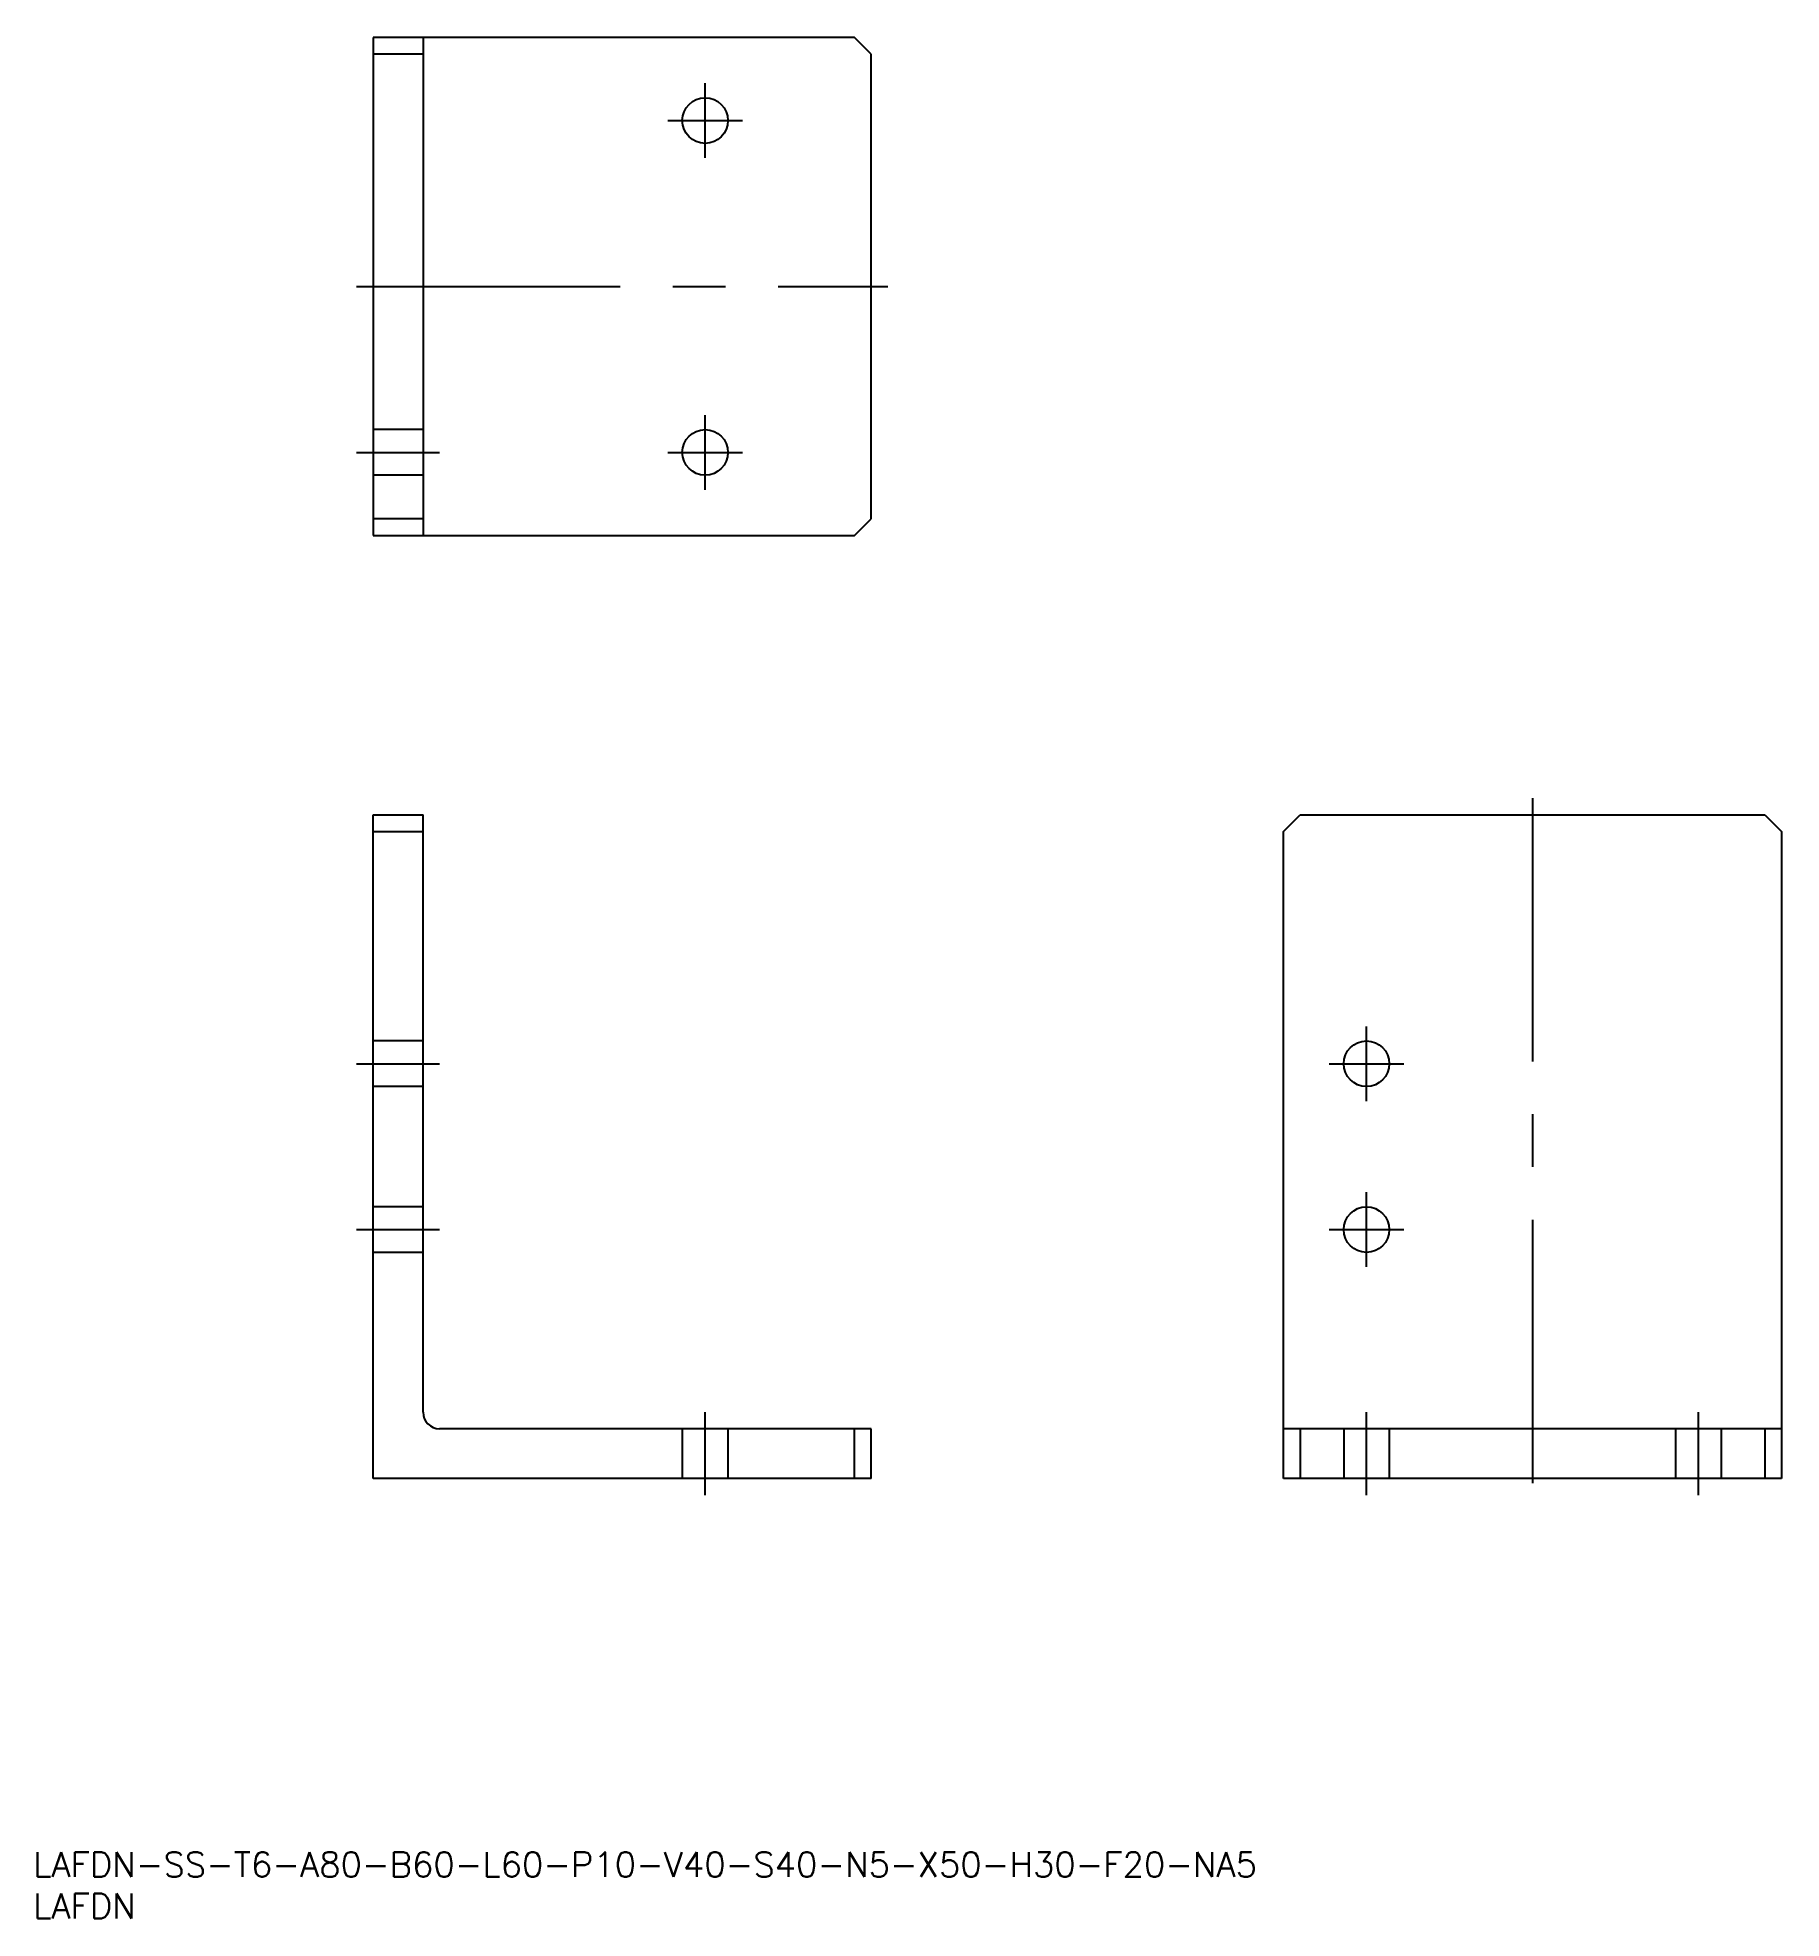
# Model space of a CAD drawing. Extents: x 1 to 211, y 0 to 227.
import ezdxf

# ---------------------------------------------------------------- set-up
doc = ezdxf.new("R2010")
doc.units = 0
doc.linetypes.add('CENTER', pattern=[50.8, 31.75, -6.35, 6.35, -6.35])
doc.linetypes.add('DASHED', pattern=[19.05, 12.7, -6.35])
doc.layers.get('0').update_dxf_attribs({"linetype": 'CONTINUOUS'})
doc.layers.add('CENTER', color=1, linetype='CENTER')
doc.styles.get("Standard").update_dxf_attribs({"font": 'txt.shx', "height": 3, "bigfont": 'bigfont.shx'})

# ---------------------------------------------------------------- blocks, each defined once
blk = doc.blocks.new('*U1')
at = {"color": 7, "linetype": 'CONTINUOUS'}
blk.add_text('LAFDN-SS-T6-A80-B60-L60-P10-V40-S40-N5-X50-H30-F20-NA5', height=3, dxfattribs=at).set_placement((0, 5))
blk = doc.blocks.new('*U2')
at = {"color": 7, "linetype": 'CONTINUOUS'}
blk.add_text('LAFDN', height=3, dxfattribs=at).set_placement((0, 0))

msp = doc.modelspace()

# ---------------------------------------------------------------- linework, layer by layer
at = {"color": 7, "linetype": 'CONTINUOUS'}
for p, q in [((98.964051, 226.715776), (40.964051, 226.715776)), ((40.964051, 226.715776), (40.964051, 166.715776)), ((46.964051, 226.715776), (46.964051, 166.715776)), ((100.964051, 224.715776), (98.964051, 226.715776)), ((46.964051, 224.715776), (40.964051, 224.715776)), ((100.964051, 168.715776), (100.964051, 224.715776)), ((46.964051, 168.715776), (40.964051, 168.715776)), ((98.964051, 166.715776), (100.964051, 168.715776)), ((40.964051, 166.715776), (98.964051, 166.715776)), ((40.964051, 53.026256), (40.964051, 133.026256)), ((40.964051, 133.026256), (46.964051, 133.026256)), ((46.964051, 61.026256), (46.964051, 133.026256)), ((150.674762, 131.026256), (152.674762, 133.026256)), ((152.674762, 133.026256), (208.674762, 133.026256)), ((208.674762, 133.026256), (210.674762, 131.026256)), ((40.964051, 131.026256), (46.964051, 131.026256)), ((150.674762, 53.026256), (150.674762, 131.026256)), ((210.674762, 131.026256), (210.674762, 53.026256)), ((100.964051, 59.026256), (48.964051, 59.026256)), ((98.964051, 53.026256), (98.964051, 59.026256)), ((100.964051, 53.026256), (100.964051, 59.026256)), ((210.674762, 59.026256), (150.674762, 59.026256)), ((152.674762, 59.026256), (152.674762, 53.026256)), ((208.674762, 59.026256), (208.674762, 53.026256)), ((100.964051, 53.026256), (40.964051, 53.026256)), ((210.674762, 53.026256), (150.674762, 53.026256))]:
    msp.add_line(p, q, dxfattribs=at)
at = {"color": 3, "linetype": 'DASHED'}
for p, q in [((46.964051, 179.465776), (40.964051, 179.465776)), ((46.964051, 173.965776), (40.964051, 173.965776)), ((46.964051, 105.776256), (40.964051, 105.776256)), ((46.964051, 100.276256), (40.964051, 100.276256)), ((46.964051, 85.776256), (40.964051, 85.776256)), ((46.964051, 80.276256), (40.964051, 80.276256)), ((78.214051, 59.026256), (78.214051, 53.026256)), ((83.714051, 59.026256), (83.714051, 53.026256)), ((157.924762, 59.026256), (157.924762, 53.026256)), ((163.424762, 59.026256), (163.424762, 53.026256)), ((197.924762, 59.026256), (197.924762, 53.026256)), ((203.424762, 59.026256), (203.424762, 53.026256))]:
    msp.add_line(p, q, dxfattribs=at)
at = {"color": 7, "linetype": 'CONTINUOUS'}
for centre in [(80.964051, 216.715776), (80.964051, 176.715776), (160.674762, 103.026256), (160.674762, 83.026256)]:
    msp.add_circle(centre, 2.75, dxfattribs=at)
msp.add_arc((48.964051, 61.026256), 2, 180, 270, dxfattribs=at)
at = {"layer": 'CENTER', "color": 1, "linetype": 'CENTER'}
for p, q in [((80.964051, 212.215776), (80.964051, 221.215776)), ((76.464051, 216.715776), (85.464051, 216.715776)), ((38.964051, 196.715776), (102.964051, 196.715776)), ((80.964051, 172.215776), (80.964051, 181.215776)), ((38.964051, 176.715776), (48.964051, 176.715776)), ((76.464051, 176.715776), (85.464051, 176.715776)), ((180.674762, 135.026256), (180.674762, 51.026256)), ((160.674762, 98.526256), (160.674762, 107.526256)), ((38.964051, 103.026256), (48.964051, 103.026256)), ((156.174762, 103.026256), (165.174762, 103.026256)), ((160.674762, 78.526256), (160.674762, 87.526256)), ((38.964051, 83.026256), (48.964051, 83.026256)), ((156.174762, 83.026256), (165.174762, 83.026256)), ((80.964051, 51.026256), (80.964051, 61.026256)), ((160.674762, 51.026256), (160.674762, 61.026256)), ((200.674762, 51.026256), (200.674762, 61.026256))]:
    msp.add_line(p, q, dxfattribs=at)

# ---------------------------------------------------------------- block references
at = {"color": 7, "linetype": 'CONTINUOUS'}
for name in ['*U1', '*U2']:
    msp.add_blockref(name, (0, 0), dxfattribs=at)

doc.saveas('drawing.dxf')
